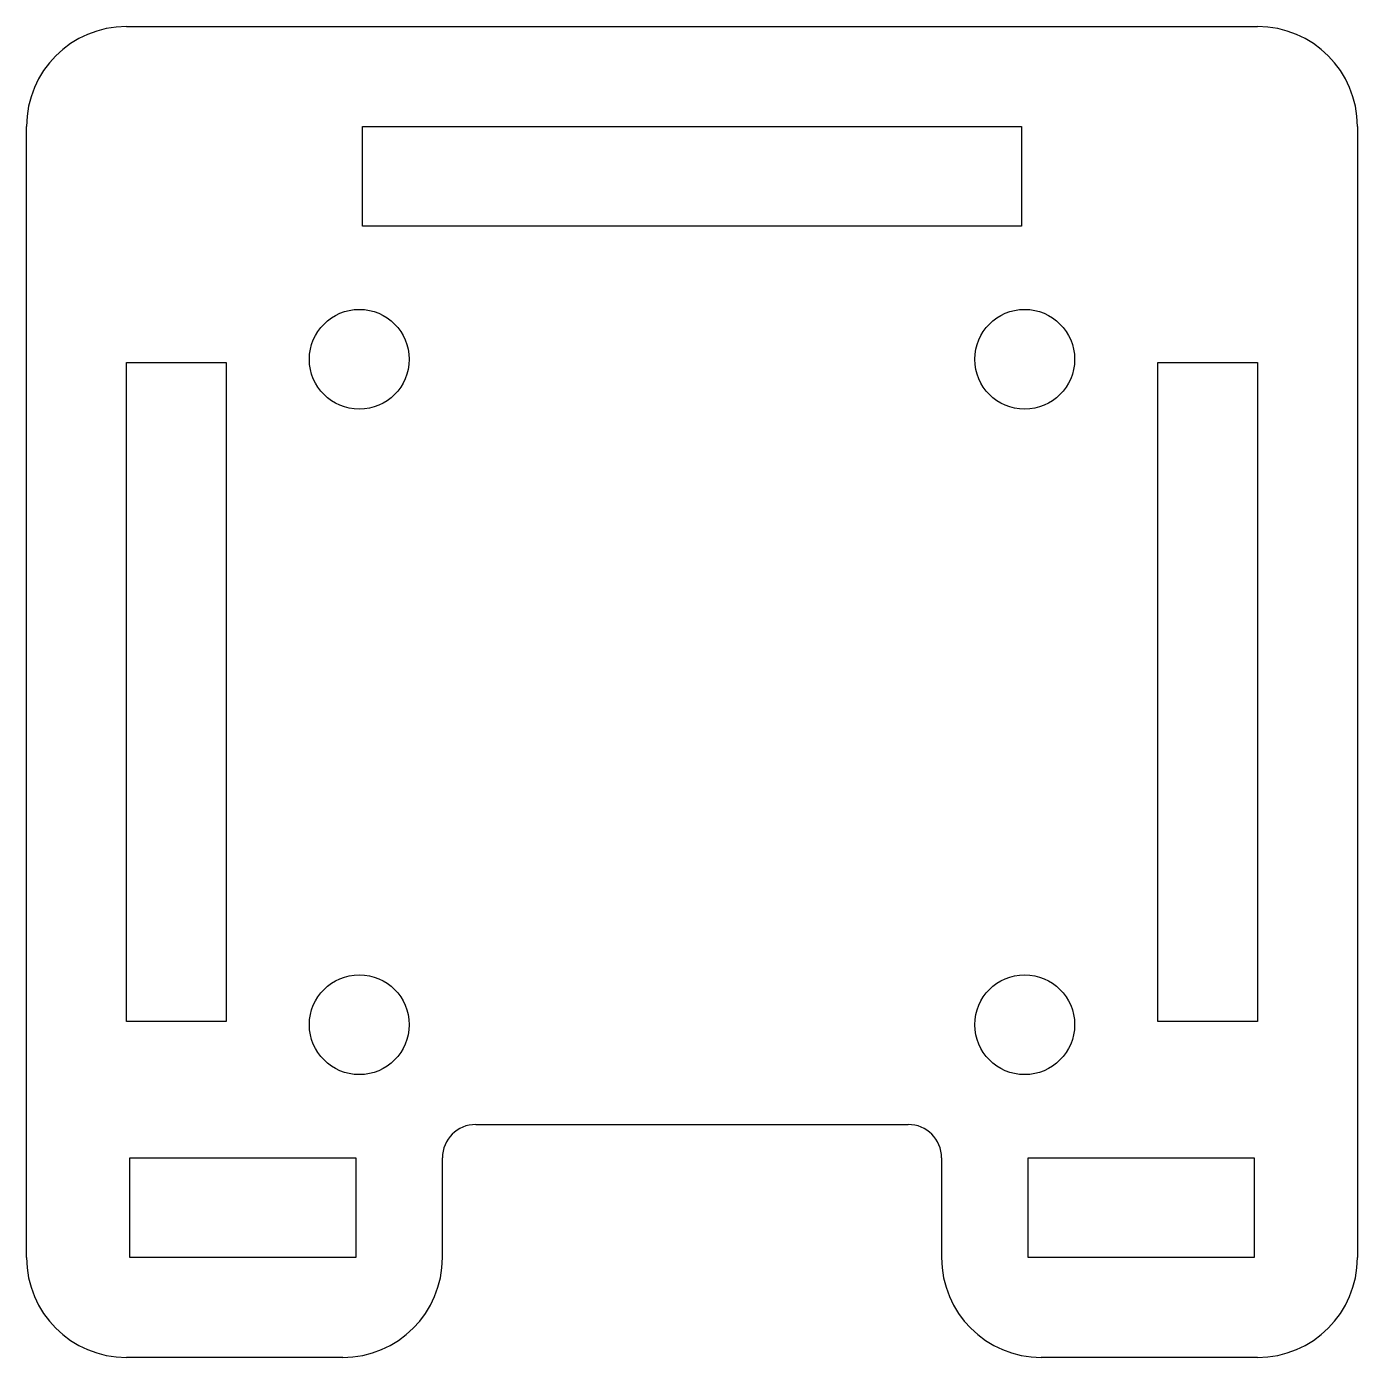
# Model space of a CAD drawing. Extents: x -20 to 20, y -20 to 20.
import ezdxf

# ---------------------------------------------------------------- set-up
doc = ezdxf.new("R2010")
doc.units = 0
doc.layers.get('0').update_dxf_attribs({"linetype": 'continuous'})

# ---------------------------------------------------------------- blocks, each defined once
blk = doc.blocks.new('FILLET003')
at = {"color": 0}
for p, q in [((-17, 20), (17, 20)), ((-20, -17), (-20, 17)), ((-9.9, 17), (9.9, 17)), ((-9.9, 14), (-9.9, 17)), ((9.9, 17), (9.9, 14)), ((20, 17), (20, -17)), ((9.9, 14), (-9.9, 14)), ((-17, 9.9), (-14, 9.9)), ((-17, -9.9), (-17, 9.9)), ((-14, 9.9), (-14, -9.9)), ((14, 9.9), (17, 9.9)), ((14, -9.9), (14, 9.9)), ((17, 9.9), (17, -9.9)), ((-14, -9.9), (-17, -9.9)), ((17, -9.9), (14, -9.9)), ((-6.5, -13), (6.5, -13)), ((-16.9, -14), (-10.1, -14)), ((-16.9, -17), (-16.9, -14)), ((-10.1, -14), (-10.1, -17)), ((-7.5, -17), (-7.5, -14)), ((7.5, -14), (7.5, -17)), ((10.1, -14), (16.9, -14)), ((10.1, -17), (10.1, -14)), ((16.9, -14), (16.9, -17)), ((-10.1, -17), (-16.9, -17)), ((16.9, -17), (10.1, -17)), ((-10.5, -20), (-17, -20)), ((17, -20), (10.5, -20))]:
    blk.add_line(p, q, dxfattribs=at)
for centre in [(-10, 10), (10, 10), (-10, -10), (10, -10)]:
    blk.add_circle(centre, 1.5, dxfattribs=at)
for centre, radius, start, end in [((-17, 17), 3, 90, -180), ((17, 17), 3, 0, 90), ((-6.5, -14), 1, 90, 180), ((6.5, -14), 1, 0, 90), ((-17, -17), 3, 180, -90), ((-10.5, -17), 3, -90, 0), ((10.5, -17), 3, 180, -90), ((17, -17), 3, -90, 0)]:
    blk.add_arc(centre, radius, start, end, dxfattribs=at)

msp = doc.modelspace()

# ---------------------------------------------------------------- block references
at = {"color": 0}
msp.add_blockref('FILLET003', (0, 0), dxfattribs=at)

doc.saveas('drawing.dxf')
